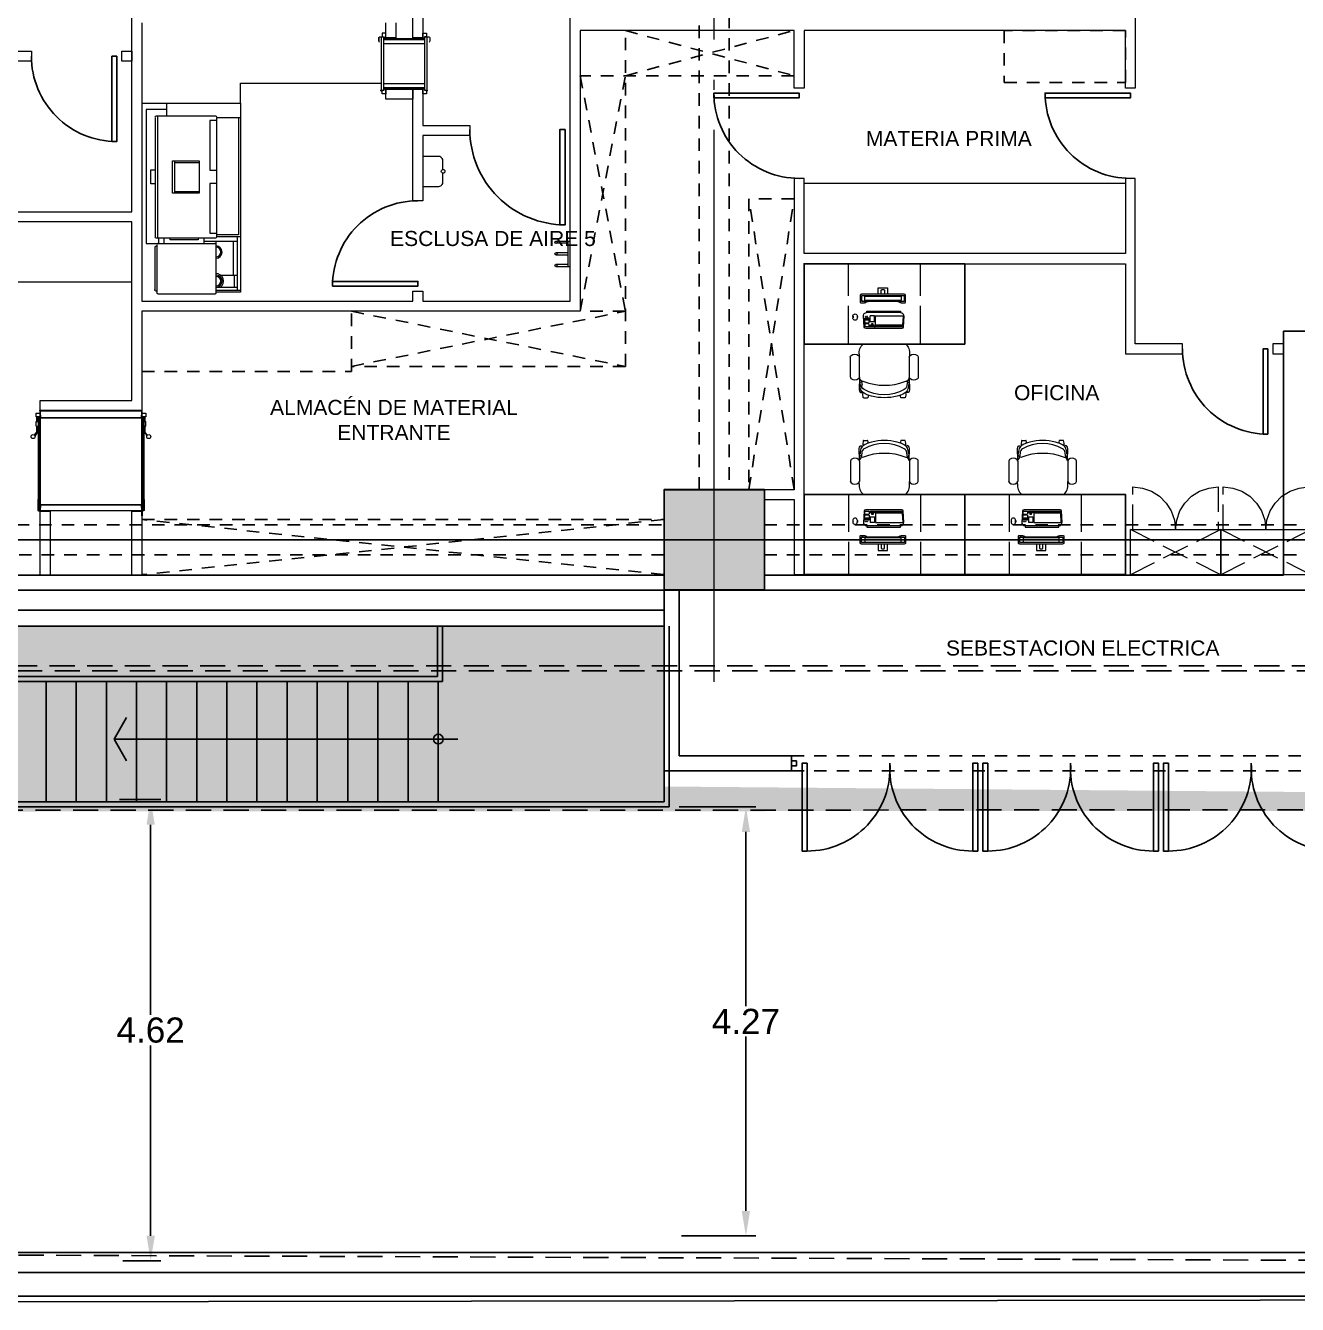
# Model space of a CAD drawing. Header units: metres. Extents: x -22 to 564, y 0 to 143.
# Drawn here: x 6.77 to 19.43, y 26.41 to 39.15 of the extents above; entities that cross this region are included whole.
import ezdxf
from ezdxf.xclip import XClip

# ---------------------------------------------------------------- set-up
doc = ezdxf.new("R2010")
doc.units = ezdxf.units.M
doc.header["$XCLIPFRAME"] = 2
for name, pattern in [('EJES630', [6.3, 5.5, -0.4, 0, -0.4]), ('XREF  PB CONJ$0$CENTER', [50.8, 31.75, -6.35, 6.35, -6.35]), ('XREF  PB CONJ$0$DASHED2', [0.375, 0.25, -0.125]), ('XREF  PB CONJ$0$EJES630', [6.3, 5.5, -0.4, 0, -0.4]), ('XREF  PB CONJ$0$HIDDE150', [0.24, 0.15, -0.09]), ('XREF PB NEURO-ONCOLOGIA$0$CONJUNTO TLAHUAC$0$HIDDEN2', [0.1875, 0.125, -0.0625]), ('XREF PB NEURO-ONCOLOGIA$0$DASHED2', [0.375, 0.25, -0.125]), ('XREF PB NEURO-ONCOLOGIA$0$HIDDEN2', [0.1875, 0.125, -0.0625]), ('XREF RADIOFARMACIA$0$CONJUNTO TLAHUAC$0$HIDDEN2', [0.1875, 0.125, -0.0625]), ('XREF RADIOFARMACIA$0$PDF_IMPORT', [1, 0.8, -0.2])]:
    doc.linetypes.add(name, pattern=pattern)
for name, color, linetype in [('COTAS EJES', 8, 'Continuous'), ('COTAS PAÑOS', 8, 'Continuous'), ('TEXTO', 7, 'Continuous'), ('XREF  PB CONJ$0$BARDA', 52, 'Continuous'), ('XREF  PB CONJ$0$CANCELES', 1, 'Continuous'), ('XREF  PB CONJ$0$PARQUE', 251, 'Continuous'), ('XREF  PB CONJ$0$POLIGONAL', 22, 'XREF  PB CONJ$0$HIDDE150'), ('XREF  PB CONJ$0$REFERENCIA COLUMNAS NEURO', 7, 'Continuous'), ('XREF  PB CONJ$0$TUNEL PERIMETRO', 52, 'XREF  PB CONJ$0$DASHED2'), ('XREF PB NEURO-ONCOLOGIA$0$-CG-M-WALL', 7, 'Continuous'), ('XREF PB NEURO-ONCOLOGIA$0$CANCELES', 1, 'Continuous'), ('XREF PB NEURO-ONCOLOGIA$0$COLUMNAS', 6, 'Continuous'), ('XREF PB NEURO-ONCOLOGIA$0$CONTRAVENTEOS', 6, 'XREF PB NEURO-ONCOLOGIA$0$HIDDEN2'), ('XREF PB NEURO-ONCOLOGIA$0$ELEVADOR Y ESC', 251, 'Continuous'), ('XREF PB NEURO-ONCOLOGIA$0$LAMINA MULTIPERFORADA', 9, 'Continuous'), ('XREF PB NEURO-ONCOLOGIA$0$MUROS', 3, 'Continuous'), ('XREF PB NEURO-ONCOLOGIA$0$NOVIDESA', 11, 'Continuous'), ('XREF PB NEURO-ONCOLOGIA$0$PROYECCIÓN', 8, 'XREF PB NEURO-ONCOLOGIA$0$CONJUNTO TLAHUAC$0$HIDDEN2'), ('XREF RADIOFARMACIA$0$-CG-M-WALL', 7, 'Continuous'), ('XREF RADIOFARMACIA$0$COLUMNAS', 6, 'Continuous'), ('XREF RADIOFARMACIA$0$MOBILIARIO', 161, 'Continuous'), ('XREF RADIOFARMACIA$0$Mobiliario Fijo', 40, 'Continuous'), ('XREF RADIOFARMACIA$0$MUROS', 3, 'Continuous'), ('XREF RADIOFARMACIA$0$PROYECCIÓN', 8, 'XREF RADIOFARMACIA$0$CONJUNTO TLAHUAC$0$HIDDEN2'), ('XREF RADIOFARMACIA$0$PUERTAS', 253, 'Continuous')]:
    doc.layers.add(name, color=color, linetype=linetype)
for name, color, linetype, lineweight in [('EJES', 11, 'EJES630', 0), ('XREF  PB CONJ$0$EJES', 11, 'XREF  PB CONJ$0$EJES630', 0), ('XREF RADIOFARMACIA$0$MUROS DE TABLAROCA', 150, 'Continuous', 13)]:
    doc.layers.add(name, color=color, linetype=linetype, lineweight=lineweight)
doc.layers.get('Defpoints').off()
doc.styles.add('100 LOCALES 25', font='arial.ttf', dxfattribs={"height": 0.25})
doc.styles.add('COTAS', font='arial.ttf')
doc.dimstyles.new('100 FLECHAS', dxfattribs={"dimtxt": 0.25, "dimasz": 0.25, "dimexe": 0.1, "dimexo": 0.1, "dimgap": 0.025, "dimtad": 0, "dimtih": 1, "dimtoh": 1, "dimzin": 1, "dimdsep": 46, "dimtxsty": 'COTAS', "dimcen": 0.1, "dimclrd": 256, "dimclre": 256, "dimclrt": 7, "dimadec": 0, "dimazin": 1, "dimtfac": 1, "dimtofl": 0, "dimtmove": 2, "dimatfit": 3, "dimfxl": 1, "dimtolj": 1, "dimtzin": 1, "dimlwd": -1, "dimlwe": -1, "dimarcsym": 0})

# ---------------------------------------------------------------- blocks, each defined once
blk = doc.blocks.new('XREF PB NEURO-ONCOLOGIA$0$C-1')
at = {"layer": 'XREF PB NEURO-ONCOLOGIA$0$-CG-M-WALL', "true_color": 0x636466}
h = blk.add_hatch(color=251, dxfattribs=at)
h.dxf.hatch_style = 1
h.paths.add_polyline_path([(-0.5, -0.5), (-0.5, 0.5), (0.5, 0.5), (0.5, -0.5)])
blk.add_lwpolyline([(-0.5, -0.5), (-0.5, 0.5), (0.5, 0.5), (0.5, -0.5)], close=True)
blk = doc.blocks.new('XREF PB NEURO-ONCOLOGIA$0$XREF PB NEURO-ONCOLOGIA$0$P90')
blk.add_lwpolyline([(-0.825, -0.875), (-0.875, -0.875), (-0.875, 0), (-0.825, 0), (-0.825, -0.875, 0.432635), (0, 0, 0.432635)], format="xyb")
blk = doc.blocks.new('XREF PB NEURO-ONCOLOGIA')
at = {"layer": 'XREF PB NEURO-ONCOLOGIA$0$CANCELES', "elevation": 0}
blk.add_lwpolyline([(-1.648, 31.056), (-1.698, 31.056), (-1.698, 31.106), (-1.648, 31.106)], close=True, dxfattribs=at)
at = {"layer": 'XREF PB NEURO-ONCOLOGIA$0$CONTRAVENTEOS', "color": 3, "elevation": 0}
for points in [[(0.702, 39.726), (0.702, 32.376), (0.402, 32.376), (0.402, 39.726)], [(1.052, 32.026), (6.902, 32.026), (6.902, 31.726), (1.052, 31.726)]]:
    blk.add_lwpolyline(points, close=True, dxfattribs=at)
at = {"layer": 'XREF PB NEURO-ONCOLOGIA$0$CONTRAVENTEOS', "elevation": 0}
blk.add_lwpolyline([(0.702, 24.276), (0.702, 31.376), (0.402, 31.376), (0.402, 24.276)], close=True, dxfattribs=at)
blk.add_lwpolyline([(0.702, 24.276), (0.702, 31.376), (0.402, 31.376), (0.402, 24.276)], close=True, dxfattribs=at)
at = {"layer": 'XREF PB NEURO-ONCOLOGIA$0$ELEVADOR Y ESC'}
for p, q in [((-2.108, 44.531, 0), (-2.108, 32.326, 0)), ((-2.058, 44.531, 0), (-2.058, 32.376, 0)), ((-0.858, 44.531, 0), (-0.858, 34.584, 0)), ((-0.808, 44.531, 0), (-0.808, 34.634, 0)), ((-0.858, 38.531, 0), (-2.058, 38.531, 0)), ((-0.858, 38.231, 0), (-2.058, 38.231, 0)), ((-0.858, 37.931, 0), (-2.058, 37.931, 0)), ((-1.433, 37.853, 0), (-1.65, 37.729, 0)), ((-1.433, 34.431, 0), (-1.433, 37.853, 0)), ((-1.433, 37.853, 0), (-1.217, 37.729, 0)), ((-0.858, 37.631, 0), (-2.058, 37.631, 0)), ((-0.858, 37.331, 0), (-2.058, 37.331, 0)), ((-0.858, 37.031, 0), (-2.058, 37.031, 0)), ((-0.858, 36.731, 0), (-2.058, 36.731, 0)), ((-0.858, 36.431, 0), (-2.058, 36.431, 0)), ((-0.858, 36.131, 0), (-2.058, 36.131, 0)), ((-0.858, 35.831, 0), (-2.058, 35.831, 0)), ((-0.858, 35.526, 0), (-2.058, 35.526, 0)), ((-0.858, 35.226, 0), (-2.058, 35.226, 0)), ((-0.858, 34.926, 0), (-2.058, 34.926, 0)), ((-0.858, 34.626, 0), (-2.058, 34.626, 0)), ((-0.308, 34.584, 0), (-0.858, 34.584, 0)), ((-0.308, 34.634, 0), (-0.808, 34.634, 0)), ((-0.308, 32.376, 0), (-2.058, 32.376, 0)), ((-0.308, 32.326, 0), (-2.108, 32.326, 0))]:
    blk.add_line(p, q, dxfattribs=at)
blk.add_circle((-1.433, 34.625, 0), 0.0484, dxfattribs=at)
at = {"layer": 'XREF PB NEURO-ONCOLOGIA$0$LAMINA MULTIPERFORADA', "linetype": 'XREF PB NEURO-ONCOLOGIA$0$DASHED2', "elevation": 0}
for points in [[(-0.751, 60.886), (17.014, 60.886), (17.014, 26.926), (22.312, 26.926), (22.312, -3.054), (-0.751, -3.054)], [(-0.701, 60.836), (16.964, 60.836), (16.964, 26.876), (22.262, 26.876), (22.262, -3.004), (-0.701, -3.004)]]:
    blk.add_lwpolyline(points, close=True, dxfattribs=at)
at = {"layer": 'XREF PB NEURO-ONCOLOGIA$0$MUROS'}
for p, q in [((0.052, 32.376), (-1.748, 32.376)), ((-1.748, 32.376), (-1.748, 31.106)), ((0.052, 32.226), (-1.598, 32.226)), ((-1.598, 32.226), (-1.598, 31.106)), ((0.052, 24.276), (0.052, 31.376)), ((0.202, 26.206), (0.202, 31.376)), ((-1.748, 31.106), (-1.598, 31.106)), ((0.202, 26.206), (2.632, 26.206)), ((2.632, 25.756), (2.632, 26.206))]:
    blk.add_line(p, q, dxfattribs=at)
at = {"layer": 'XREF PB NEURO-ONCOLOGIA$0$NOVIDESA', "elevation": 0}
for points in [[(16.362, 26.226), (16.362, 60.236), (-0.308, 60.236), (-0.308, 32.376)], [(-0.148, 32.376), (-0.148, 60.076), (16.202, 60.076), (16.202, 26.066)]]:
    blk.add_lwpolyline(points, dxfattribs=at)
at = {"layer": 'XREF PB NEURO-ONCOLOGIA$0$PROYECCIÓN'}
for p, q in [((-1.748, 31.106, 0), (-1.748, 25.546, 0)), ((-1.598, 31.106, 0), (-1.598, 25.546, 0))]:
    blk.add_line(p, q, dxfattribs=at)
at = {"layer": 'XREF PB NEURO-ONCOLOGIA$0$CANCELES', "rotation": 270}
for p in [(-1.673, 30.126, 0), (-1.673, 28.326, 0), (-1.673, 26.526, 0)]:
    blk.add_blockref('XREF PB NEURO-ONCOLOGIA$0$XREF PB NEURO-ONCOLOGIA$0$P90', p, dxfattribs=at)
at = {"layer": 'XREF PB NEURO-ONCOLOGIA$0$CANCELES', "xscale": -1, "rotation": 270}
for p in [(-1.673, 30.126, 0), (-1.673, 28.326, 0), (-1.673, 26.526, 0)]:
    blk.add_blockref('XREF PB NEURO-ONCOLOGIA$0$XREF PB NEURO-ONCOLOGIA$0$P90', p, dxfattribs=at)
at = {"layer": 'XREF PB NEURO-ONCOLOGIA$0$COLUMNAS'}
blk.add_blockref('XREF PB NEURO-ONCOLOGIA$0$C-1', (0.552, 31.876, 0), dxfattribs=at)
blk = doc.blocks.new('XREF  PB CONJ$0$A$C7782c7fa')
for points in [[(9.754, 6.741), (0, 0), (-59.721, 84.862)], [(5.682, 4.61), (-26.343, 50.118)]]:
    blk.add_lwpolyline(points)
blk.add_lwpolyline([(3.876, 6.307), (21.255, 18.537), (6.107, 40.061), (1.773, 37.011), (-12.5, 57.292), (-25.544, 48.113)], close=True)
blk = doc.blocks.new('XREF  PB CONJ')
at = {"layer": 'XREF  PB CONJ$0$PARQUE', "true_color": 0x136734}
h = blk.add_hatch(dxfattribs=at)
h.set_pattern_fill('CROSS', color=116, scale=0.02, angle=90)
edge = h.paths.add_edge_path()
edge.add_line((3.588, 104.606), (1.694, 104.368))
edge.add_line((1.694, 104.368), (2.478, 17.608))
edge.add_line((2.478, 17.608), (97.731, 17.934))
edge.add_arc((97.725, 19.237), 1.303, 270.2752, 363.1006)
edge.add_line((99.026, 19.307), (96.476, 19.308))
edge.add_line((96.476, 19.308), (96.602, 20.224))
edge.add_line((96.602, 20.224), (62.413, 20.224))
edge.add_arc((58.633, 24.654), 5.823, 229.5247, 310.4753, ccw=False)
edge.add_line((54.853, 20.224), (26.253, 20.219))
edge.add_line((26.253, 20.219), (4.284, 20.03))
edge.add_line((4.284, 20.03), (4.055, 46.691))
edge.add_line((4.055, 46.691), (2.388, 46.691))
edge.add_line((2.388, 46.691), (2.388, 54.803))
edge.add_line((2.388, 54.803), (3.985, 54.803))
edge.add_line((3.985, 54.803), (3.746, 82.668))
edge.add_line((3.746, 82.668), (3.618, 95.256))
edge.add_line((3.618, 95.256), (3.588, 104.606))
at = {"color": 6, "lineweight": 5}
blk.add_line((-2.134, 17.408), (-3.024, 121.174, 0.038), dxfattribs=at)
at = {"layer": 'XREF  PB CONJ$0$BARDA'}
blk.add_lwpolyline([(99.026, 19.307), (99.026, 19.234, -0.413133), (97.731, 17.934), (9.722, 17.609), (-1.936, 17.608), (-2.822, 120.974), (10.082, 120.993)], format="xyb", dxfattribs=at)
at = {"layer": 'XREF  PB CONJ$0$CANCELES', "linetype": 'ByBlock'}
blk.add_line((-3.024, 121.174), (-2.134, 17.408), dxfattribs=at)
at = {"layer": 'XREF  PB CONJ$0$EJES', "linetype": 'XREF  PB CONJ$0$CENTER', "ltscale": 0.1}
blk.add_line((-3.024, 121.174, 0.038), (-2.134, 17.408), dxfattribs=at)
at = {"layer": 'XREF  PB CONJ$0$POLIGONAL'}
blk.add_lwpolyline([(190.821, 18.088), (141.81, 17.896), (9.723, 17.409), (-2.134, 17.408), (-3.024, 121.174), (143.126, 121.39), (183.017, 121.366), (192.17, 121.366), (192.17, 18.093), (192.021, 18.093)], close=True, dxfattribs=at)
at = {"layer": 'XREF  PB CONJ$0$TUNEL PERIMETRO'}
blk.add_lwpolyline([(1.593, 114.754), (1.978, 74.93), (2.48, 17.408), (-2.134, 17.408), (-2.399, 74.832), (-2.968, 114.641)], close=True, dxfattribs=at)
at = {"layer": 'XREF  PB CONJ$0$REFERENCIA COLUMNAS NEURO', "color": 1, "lineweight": 5, "rotation": 325.356105481422}
blk.add_blockref('XREF  PB CONJ$0$A$C7782c7fa', (-2.134, 17.408), dxfattribs=at)
blk = doc.blocks.new('*D47')
at = {"layer": 'COTAS PAÑOS', "transparency": 16777216}
for p, q in [((7.701, 31.437), (8.111, 31.437)), ((8.011, 31.187), (8.011, 29.292)), ((8.011, 27.092), (8.011, 28.987)), ((7.734, 26.842), (8.111, 26.842))]:
    blk.add_line(p, q, dxfattribs=at)
for points in [[(7.97, 31.187), (8.053, 31.187), (8.011, 31.437)], [(7.97, 27.092), (8.053, 27.092), (8.011, 26.842)]]:
    blk.add_solid(points, dxfattribs=at)
at = {"layer": 'COTAS PAÑOS', "color": 7, "transparency": 16777216, "insert": (8.011, 29.14), "char_height": 0.25, "attachment_point": 5, "style": 'COTAS'}
blk.add_mtext('\\A1;4.62', dxfattribs=at)
blk = doc.blocks.new('XREF RADIOFARMACIA$0$T2')
at = {"lineweight": 5}
for points in [[(2542.193, 1736.343), (2541.667, 1736.343), (2541.667, 1736.316), (2542.193, 1736.316), (2542.193, 1736.364)], [(2542.152, 1736.366), (2542.143, 1736.361)], [(2541.655, 1736.333), (2541.66, 1736.333)], [(2541.685, 1735.911), (2541.685, 1736.316)], [(2541.692, 1736.316), (2541.692, 1735.911)], [(2541.732, 1736.316), (2541.732, 1735.911)], [(2542.132, 1736.316), (2542.132, 1735.911)], [(2542.172, 1736.316), (2542.172, 1735.911)], [(2542.178, 1735.911), (2542.178, 1736.316)], [(2542.152, 1735.86), (2542.143, 1735.866)], [(2542.19, 1735.86), (2542.153, 1735.86)]]:
    blk.add_lwpolyline(points, dxfattribs=at)
for points in [[(2542.153, 1736.366), (2542.19, 1736.366)], [(2541.629, 1736.298), (2541.629, 1736.333), (2541.665, 1736.333), (2541.665, 1736.313), (2541.68, 1736.313), (2541.68, 1736.298)], [(2542.197, 1736.313), (2542.183, 1736.313), (2542.183, 1736.298), (2542.233, 1736.298), (2542.233, 1736.333), (2542.197, 1736.333)], [(2541.629, 1735.928), (2541.68, 1735.928), (2541.68, 1735.913), (2541.665, 1735.913), (2541.665, 1735.893), (2541.629, 1735.893)], [(2542.183, 1735.913), (2542.183, 1735.928), (2542.233, 1735.928), (2542.233, 1735.893), (2542.197, 1735.893), (2542.197, 1735.913)]]:
    blk.add_lwpolyline(points, close=True, dxfattribs=at)
blk.add_lwpolyline([(2542.193, 1735.864, -0.414215), (2542.193, 1735.862), (2542.193, 1735.911), (2541.667, 1735.911), (2541.667, 1735.884), (2542.193, 1735.884)], format="xyb", dxfattribs=at)
for centre in [(2541.662, 1736.341), (2541.662, 1735.89)]:
    blk.add_circle(centre, 0.00619, dxfattribs=at)
for centre, start, end in [((2542.154, 1736.366), 89.9998, 119.9986), ((2542.191, 1736.366), 359.9999, 90.0001), ((2542.154, 1735.864), 240.0014, 270.0002)]:
    blk.add_arc(centre, 0.00206, start, end, dxfattribs=at)
blk = doc.blocks.new('XREF RADIOFARMACIA$0$B2')
at = {"lineweight": 5}
for points in [[(2537.222, 1733.919), (2537.222, 1733.799), (2537.222, 1733.778), (2537.473, 1733.778), (2537.473, 1733.919)], [(2537.242, 1733.799), (2537.242, 1733.919)], [(2537.337, 1733.799), (2537.337, 1733.919)], [(2537.358, 1733.799), (2537.358, 1733.919)], [(2537.454, 1733.799), (2537.454, 1733.919)], [(2537.222, 1733.799), (2537.473, 1733.799)]]:
    blk.add_lwpolyline(points, dxfattribs=at)
for centre in [(2537.232, 1733.919), (2537.349, 1733.919), (2537.464, 1733.919)]:
    blk.add_circle(centre, 0.0103, dxfattribs=at)
blk = doc.blocks.new('XREF RADIOFARMACIA$0$B3')
at = {"lineweight": 5}
for points in [[(2537.161, 1734.828), (2537.011, 1734.828), (2537.011, 1734.528), (2537.161, 1734.528)], [(2537.211, 1734.697), (2537.211, 1734.778)], [(2537.211, 1734.579), (2537.211, 1734.66)]]:
    blk.add_lwpolyline(points, dxfattribs=at)
blk.add_circle((2537.212, 1734.68), 0.0186, dxfattribs=at)
for centre, radius, start, end in [((2537.167, 1734.785), 0.0436, 351.6207, 98.3793), ((2537.164, 1734.575), 0.047, 266.7607, 4.809)]:
    blk.add_arc(centre, radius, start, end, dxfattribs=at)
blk = doc.blocks.new('XREF RADIOFARMACIA$0$MAQUINA')
at = {"lineweight": 5}
for points in [[(2525.301, 1724.916), (2525.301, 1724.915), (2525.303, 1724.913), (2525.303, 1724.911), (2525.303, 1724.876), (2525.303, 1724.875), (2525.301, 1724.874), (2525.3, 1724.872), (2525.299, 1724.872), (2525.227, 1724.872), (2525.224, 1724.872), (2525.223, 1724.874), (2525.222, 1724.874), (2525.222, 1724.875), (2525.22, 1724.878), (2525.22, 1724.879), (2525.219, 1724.883), (2525.219, 1724.886), (2525.217, 1724.89), (2525.217, 1724.891), (2525.217, 1724.896), (2525.217, 1724.9), (2525.217, 1725.293), (2525.217, 1725.299), (2525.217, 1725.303), (2525.219, 1725.307), (2525.219, 1725.311), (2525.22, 1725.314), (2525.22, 1725.317), (2525.222, 1725.318), (2525.222, 1725.319), (2525.223, 1725.321), (2525.224, 1725.321), (2525.227, 1725.322), (2525.299, 1725.322)], [(2525.288, 1725.292), (2525.288, 1725.297), (2525.288, 1725.301), (2525.286, 1725.306), (2525.286, 1725.308), (2525.285, 1725.311), (2525.285, 1725.31), (2525.286, 1725.308), (2525.286, 1725.306), (2525.286, 1725.303), (2525.288, 1725.3), (2525.288, 1725.297), (2525.288, 1725.293), (2525.288, 1724.9), (2525.288, 1724.897), (2525.288, 1724.893), (2525.286, 1724.89), (2525.286, 1724.887), (2525.286, 1724.885), (2525.285, 1724.883), (2525.285, 1724.882), (2525.237, 1724.882), (2525.235, 1724.882), (2525.235, 1724.883), (2525.235, 1724.885), (2525.234, 1724.887), (2525.234, 1724.89), (2525.234, 1724.893), (2525.234, 1724.897), (2525.234, 1724.9), (2525.234, 1725.293), (2525.234, 1725.297), (2525.234, 1725.3), (2525.234, 1725.303), (2525.234, 1725.306), (2525.235, 1725.308), (2525.235, 1725.31), (2525.235, 1725.311), (2525.237, 1725.311), (2525.285, 1725.311), (2525.283, 1725.311)], [(2525.3, 1725.321), (2525.299, 1725.322), (2525.3, 1725.321), (2525.301, 1725.321), (2525.303, 1725.318), (2525.303, 1725.317), (2525.303, 1725.285), (2525.303, 1725.282), (2525.303, 1725.279), (2525.301, 1725.278), (2525.301, 1725.277), (2525.301, 1725.274), (2525.301, 1725.271), (2525.301, 1725.27), (2525.3, 1725.268), (2525.292, 1725.255), (2525.292, 1725.25), (2525.29, 1725.246), (2525.29, 1725.242), (2525.289, 1725.237), (2525.289, 1725.231), (2525.289, 1725.224), (2525.289, 1725.219), (2525.289, 1724.971), (2525.289, 1724.964), (2525.289, 1724.957), (2525.289, 1724.952), (2525.29, 1724.948), (2525.292, 1724.944), (2525.292, 1724.94), (2525.293, 1724.938), (2525.3, 1724.924), (2525.301, 1724.923), (2525.301, 1724.92), (2525.301, 1724.919), (2525.301, 1724.915)], [(2525.436, 1725.394), (2525.454, 1725.394)], [(2525.454, 1725.35), (2525.436, 1725.35)], [(2525.469, 1725.234), (2525.46, 1725.234)], [(2525.505, 1725.234), (2525.477, 1725.234)], [(2525.512, 1725.237), (2525.512, 1725.275)], [(2525.512, 1725.197), (2525.512, 1725.208)], [(2525.542, 1725.234), (2525.515, 1725.234)], [(2525.526, 1724.902), (2525.526, 1725.169)], [(2525.543, 1725.182), (2525.543, 1725.223)], [(2525.543, 1724.904), (2525.543, 1725.169)], [(2525.217, 1725.142), (2525.154, 1725.142), (2525.153, 1725.142), (2525.153, 1725.14), (2525.153, 1725.139), (2525.153, 1725.055), (2525.153, 1725.052), (2525.154, 1725.051), (2525.217, 1725.051)], [(2525.217, 1725.113), (2525.176, 1725.113), (2525.175, 1725.112), (2525.173, 1725.109), (2525.173, 1725.107), (2525.172, 1725.106), (2525.172, 1725.102), (2525.172, 1725.099), (2525.172, 1725.094), (2525.172, 1725.091), (2525.172, 1725.088), (2525.173, 1725.085), (2525.173, 1725.084), (2525.175, 1725.081), (2525.176, 1725.081), (2525.176, 1725.08), (2525.217, 1725.08)], [(2525.176, 1725.113), (2525.176, 1725.113)], [(2525.176, 1725.08), (2525.176, 1725.08)], [(2525.288, 1724.901), (2525.288, 1724.897), (2525.288, 1724.891), (2525.286, 1724.887), (2525.286, 1724.885), (2525.285, 1724.882), (2525.283, 1724.882)]]:
    blk.add_lwpolyline(points, dxfattribs=at)
for points in [[(2525.279, 1725.277), (2525.241, 1725.277), (2525.241, 1725.275), (2525.239, 1725.274), (2525.239, 1725.272), (2525.239, 1725.271), (2525.239, 1725.27), (2525.239, 1725.267), (2525.239, 1724.926), (2525.239, 1724.924), (2525.239, 1724.923), (2525.239, 1724.92), (2525.239, 1724.919), (2525.241, 1724.919), (2525.241, 1724.918), (2525.241, 1724.916), (2525.279, 1724.916), (2525.281, 1724.918), (2525.281, 1724.919), (2525.281, 1724.92), (2525.281, 1724.923), (2525.281, 1724.924), (2525.281, 1724.926), (2525.281, 1725.267), (2525.281, 1725.27), (2525.281, 1725.271), (2525.281, 1725.272), (2525.281, 1725.274), (2525.281, 1725.275), (2525.281, 1725.277)], [(2525.4, 1724.92), (2525.4, 1725.257), (2525.388, 1725.257), (2525.388, 1724.92)]]:
    blk.add_lwpolyline(points, close=True, dxfattribs=at)
for points in [[(2525.435, 1724.887), (2525.545, 1724.894, 0.414213), (2525.561, 1724.909), (2525.561, 1725.267, 0.414213), (2525.545, 1725.283), (2525.435, 1725.29, 0.430113), (2525.402, 1725.259)], [(2525.46, 1725.236, -0.414215), (2525.458, 1725.237), (2525.458, 1725.278)], [(2525.461, 1725.282, 0.430111), (2525.46, 1725.279), (2525.469, 1725.279)], [(2525.472, 1725.238, -0.414215), (2525.471, 1725.237), (2525.471, 1725.278)], [(2525.478, 1725.236, -0.414215), (2525.476, 1725.237), (2525.476, 1725.277, -0.430111), (2525.477, 1725.279), (2525.506, 1725.277)], [(2525.506, 1725.236, 0.414215), (2525.508, 1725.237), (2525.508, 1725.275, 0.398489), (2525.506, 1725.279)], [(2525.516, 1725.279, 0.430111), (2525.515, 1725.277), (2525.542, 1725.275)], [(2525.488, 1725.227, -0.414215), (2525.49, 1725.223), (2525.49, 1725.183, -0.414215), (2525.487, 1725.18), (2525.436, 1725.18, -0.414271), (2525.435, 1725.182), (2525.435, 1725.223)], [(2525.435, 1725.169), (2525.435, 1724.899, 0.430111), (2525.438, 1724.896), (2525.524, 1724.901, 0.398489), (2525.527, 1724.904)], [(2525.487, 1725.224), (2525.436, 1725.224, -0.414215), (2525.437, 1725.227)], [(2525.524, 1725.171), (2525.436, 1725.171, -0.413963), (2525.437, 1725.173)], [(2525.524, 1725.195), (2525.515, 1725.195, -0.414215), (2525.513, 1725.198)], [(2525.527, 1725.209, 0.414215), (2525.524, 1725.211), (2525.515, 1725.211, -0.414215), (2525.516, 1725.212)], [(2525.527, 1725.198, -0.414215), (2525.526, 1725.197), (2525.526, 1725.208)], [(2525.545, 1725.183, -0.414215), (2525.542, 1725.18), (2525.532, 1725.18, -0.414215), (2525.531, 1725.182), (2525.531, 1725.223)], [(2525.534, 1724.903, -0.430111), (2525.531, 1724.904), (2525.531, 1725.169)], [(2525.542, 1725.224), (2525.532, 1725.224, -0.414215), (2525.533, 1725.227)], [(2525.542, 1725.171), (2525.532, 1725.171, -0.414215), (2525.533, 1725.173)], [(2525.545, 1725.238, -0.414215), (2525.543, 1725.237), (2525.543, 1725.274)], [(2525.532, 1724.901), (2525.542, 1724.902, 0.398489), (2525.545, 1724.905)]]:
    blk.add_lwpolyline(points, format="xyb", dxfattribs=at)
blk.add_lwpolyline([(2525.446, 1725.353, 1.553513), (2525.446, 1725.394, 1.553513)], format="xyb", close=True, dxfattribs=at)
for centre in [(2525.441, 1725.271), (2525.441, 1725.262), (2525.441, 1725.252)]:
    blk.add_circle(centre, 0.00206, dxfattribs=at)
for centre, radius, start, end in [((2525.47, 1725.28), 0.00206, 0, 86.907), ((2525.543, 1725.275), 0.00206, 0, 86.907), ((2525.516, 1725.238), 0.00206, 179.9999, 270.0001), ((2525.525, 1725.171), 0.00206, 359.9999, 90.0001), ((2525.543, 1725.225), 0.00206, 359.9999, 90.0001), ((2525.543, 1725.171), 0.00206, 359.9999, 90.0001), ((2525.434, 1724.922), 0.0323, 180, 273.0927)]:
    blk.add_arc(centre, radius, start, end, dxfattribs=at)
blk = doc.blocks.new('XREF RADIOFARMACIA$0$SILA OF')
at = {"lineweight": 5}
for points in [[(2525.847, 1725.421, 0.214809), (2525.829, 1725.412, 0.372802), (2525.828, 1725.338, 0.199785), (2525.844, 1725.331)], [(2526.044, 1725.331, 0.217619), (2526.061, 1725.339, 0.372802), (2526.061, 1725.411, 0.217619), (2526.043, 1725.418), (2525.845, 1725.418)], [(2526.052, 1725.329), (2526.171, 1725.332, -0.200258), (2526.193, 1725.324, -0.188071), (2526.197, 1725.315, -0.273902), (2526.191, 1725.302)], [(2526.111, 1725.328, 0.098589), (2526.096, 1725.321, 0.338269), (2526.088, 1725.286, -0.18175), (2526.089, 1724.878, 0.338269), (2526.095, 1724.842, 0.098589), (2526.11, 1724.835), (2526.141, 1724.832)], [(2526.127, 1724.859, 0.272304), (2526.168, 1724.883, 0.271969), (2526.167, 1725.284, 0.272304), (2526.127, 1725.306)], [(2526.159, 1724.848, 0.209649), (2526.197, 1724.871, 0.101881), (2526.235, 1724.955, 0.114684), (2526.235, 1725.21, 0.101881), (2526.197, 1725.294, 0.209649), (2526.159, 1725.318)], [(2526.252, 1725.289, 0.328465), (2526.249, 1725.292, 0.059464), (2526.223, 1725.295, 0.059873), (2526.197, 1725.293)], [(2526.224, 1725.243, 0.056313), (2526.249, 1725.247, 0.328465), (2526.252, 1725.251)], [(2526.252, 1724.914, 0.328465), (2526.249, 1724.917, 0.056313), (2526.224, 1724.921)], [(2525.713, 1724.871, 0.221614), (2525.816, 1724.83), (2525.834, 1724.83)], [(2525.847, 1724.835, 0.214809), (2525.829, 1724.826, 0.372802), (2525.828, 1724.753, 0.199785), (2525.843, 1724.744), (2526.043, 1724.744, 0.217619), (2526.061, 1724.753, 0.372802), (2526.061, 1724.826, 0.217619), (2526.043, 1724.832), (2525.845, 1724.832)], [(2526.054, 1724.835), (2526.172, 1724.832, 0.200259), (2526.194, 1724.841, 0.188071), (2526.199, 1724.852, 0.2739), (2526.192, 1724.865)], [(2526.197, 1724.871, 0.059873), (2526.223, 1724.869, 0.059464), (2526.249, 1724.873, 0.328465), (2526.252, 1724.876)]]:
    blk.add_lwpolyline(points, format="xyb", dxfattribs=at)
for points in [[(2525.816, 1725.332), (2525.834, 1725.332)], [(2526.043, 1725.329), (2525.843, 1725.329)], [(2526.087, 1725.31), (2526.125, 1725.304)], [(2526.11, 1725.326), (2526.141, 1725.33)], [(2526.118, 1725.321), (2526.158, 1725.317)], [(2526.251, 1725.288), (2526.251, 1725.249)], [(2526.251, 1724.875), (2526.251, 1724.912)], [(2526.087, 1724.852), (2526.125, 1724.857)], [(2526.118, 1724.841), (2526.158, 1724.846)]]:
    blk.add_lwpolyline(points, dxfattribs=at)
for centre, radius, start, end in [((2525.809, 1725.203), 0.131, 86.4954, 136.4777), ((2526.034, 1725.266), 0.0667, 38.9136, 77.904), ((2526.034, 1724.899), 0.0667, 282.096, 321.0864)]:
    blk.add_arc(centre, radius, start, end, dxfattribs=at)
blk = doc.blocks.new('XREF RADIOFARMACIA$0$OF')
at = {"linetype": 'XREF RADIOFARMACIA$0$PDF_IMPORT', "lineweight": 5, "ltscale": 0.337538}
for points in [[(2524.913, 1720.832), (2525.363, 1721.731), (2524.913, 1722.631)], [(2525.363, 1720.832), (2524.913, 1721.731), (2525.363, 1722.631)]]:
    blk.add_lwpolyline(points, dxfattribs=at)
at = {"lineweight": 5}
for points in [[(2524.913, 1721.731), (2524.913, 1722.631), (2525.363, 1722.631), (2525.363, 1721.731)], [(2524.913, 1720.832), (2524.913, 1721.731), (2525.363, 1721.731), (2525.363, 1720.832)]]:
    blk.add_lwpolyline(points, close=True, dxfattribs=at)
at = {"linetype": 'XREF RADIOFARMACIA$0$PDF_IMPORT', "lineweight": 5, "ltscale": 0.310834}
for points in [[(2525.363, 1722.606), (2525.788, 1722.606), (2525.777, 1722.512), (2525.746, 1722.422), (2525.695, 1722.341), (2525.627, 1722.274), (2525.548, 1722.224), (2525.457, 1722.192), (2525.363, 1722.181), (2525.457, 1722.17), (2525.548, 1722.139), (2525.627, 1722.089), (2525.695, 1722.022), (2525.746, 1721.941), (2525.777, 1721.851), (2525.788, 1721.756), (2525.363, 1721.756)], [(2525.363, 1721.707), (2525.788, 1721.707), (2525.777, 1721.612), (2525.746, 1721.522), (2525.695, 1721.441), (2525.627, 1721.374), (2525.548, 1721.324), (2525.457, 1721.293), (2525.363, 1721.282), (2525.457, 1721.271), (2525.548, 1721.239), (2525.627, 1721.189), (2525.695, 1721.122), (2525.746, 1721.041), (2525.777, 1720.951), (2525.788, 1720.857), (2525.363, 1720.857)]]:
    blk.add_lwpolyline(points, dxfattribs=at)
blk = doc.blocks.new('XREF RADIOFARMACIA$0$ESTERILIZADOR')
at = {"lineweight": 5}
for points in [[(2529.547, 1732.231), (2529.547, 1732.437), (2528.212, 1732.437), (2528.212, 1731.749)], [(2527.713, 1732.319), (2527.713, 1731.749)], [(2528.201, 1732.33), (2527.724, 1732.33)], [(2527.736, 1732.33), (2527.743, 1732.343)], [(2528.189, 1732.33), (2528.179, 1732.35), (2527.753, 1732.35)], [(2528.212, 1732.308), (2528.269, 1732.308)], [(2528.269, 1732.334), (2528.269, 1731.742)], [(2529.481, 1732.323), (2528.269, 1732.323)], [(2529.47, 1732.345), (2528.28, 1732.345)], [(2528.808, 1732.345), (2528.808, 1732.388), (2528.946, 1732.388), (2528.946, 1732.345)], [(2529.481, 1731.742), (2529.481, 1732.334)], [(2529.481, 1732.231), (2529.611, 1732.231), (2529.611, 1731.497), (2527.728, 1731.497), (2527.728, 1731.738)], [(2528.212, 1732.257), (2528.269, 1732.257)], [(2528.269, 1731.917), (2528.248, 1731.917), (2528.248, 1732.196), (2528.269, 1732.196)], [(2528.716, 1732.15), (2529.038, 1732.15)], [(2528.732, 1732.15), (2528.732, 1731.906)], [(2529.021, 1732.15), (2529.021, 1731.906)], [(2528.212, 1731.859), (2528.269, 1731.859)], [(2528.233, 1731.528), (2528.233, 1731.859)], [(2528.812, 1731.731), (2528.812, 1731.801), (2528.317, 1731.801), (2528.317, 1731.731)], [(2529.437, 1731.731), (2529.437, 1731.801), (2528.943, 1731.801), (2528.943, 1731.731)], [(2527.746, 1731.497), (2527.746, 1731.738)], [(2527.776, 1731.528), (2527.776, 1731.738)], [(2527.894, 1731.528), (2527.894, 1731.691)], [(2528.28, 1731.497), (2528.28, 1731.731), (2529.47, 1731.731), (2529.47, 1731.497)], [(2529.47, 1731.515), (2528.299, 1731.515), (2528.299, 1731.731)], [(2528.28, 1731.528), (2527.746, 1731.528)], [(2527.894, 1731.559), (2527.776, 1731.559)], [(2528.233, 1731.568), (2527.894, 1731.568)]]:
    blk.add_lwpolyline(points, dxfattribs=at)
blk.add_lwpolyline([(2529.038, 1731.906), (2528.716, 1731.906), (2528.716, 1732.172), (2529.038, 1732.172)], close=True, dxfattribs=at)
blk.add_lwpolyline([(2527.713, 1731.751, 0.414214), (2527.724, 1731.738), (2528.233, 1731.738)], format="xyb", dxfattribs=at)
for centre, radius, start, end in [((2527.725, 1732.321), 0.0117, 90, 180), ((2527.754, 1732.341), 0.0117, 90, 152.8527), ((2528.202, 1732.321), 0.0117, 0, 90), ((2528.281, 1732.336), 0.0117, 90, 180), ((2529.471, 1732.336), 0.0117, 0, 90), ((2527.838, 1731.74), 0.0612, 190.069, 360), ((2527.838, 1731.74), 0.075, 216.8756, 360), ((2527.838, 1731.74), 0.0475, 180, 360), ((2528.128, 1731.74), 0.0612, 180, 360), ((2528.128, 1731.74), 0.0475, 180, 360), ((2528.202, 1731.751), 0.0117, 270, 360), ((2528.281, 1731.744), 0.0117, 180, 270), ((2529.471, 1731.744), 0.0117, 270, 360)]:
    blk.add_arc(centre, radius, start, end, dxfattribs=at)
blk = doc.blocks.new('XREF RADIOFARMACIA$0$B6')
at = {"lineweight": 5}
for points in [[(2525.603, 1733.488), (2525.583, 1733.488), (2525.583, 1733.489), (2525.603, 1733.489), (2526.464, 1733.489), (2526.464, 1733.494), (2525.498, 1733.494), (2525.498, 1733.491), (2525.549, 1733.491)], [(2525.549, 1733.507), (2525.549, 1733.494)], [(2525.553, 1733.492), (2525.553, 1733.492)], [(2525.579, 1733.494), (2525.578, 1733.51), (2525.568, 1733.5)], [(2526.439, 1733.524), (2526.486, 1733.524)], [(2526.439, 1733.514), (2526.486, 1733.514)], [(2526.49, 1733.488), (2526.501, 1733.488), (2526.501, 1733.489), (2526.501, 1733.488), (2526.482, 1733.488)], [(2526.486, 1733.494), (2526.486, 1733.532), (2526.523, 1733.532), (2526.523, 1733.494)], [(2526.464, 1732.481), (2526.464, 1732.476), (2525.608, 1732.476), (2525.498, 1732.476), (2525.498, 1732.478), (2525.598, 1732.478)], [(2525.549, 1732.463), (2525.549, 1732.476), (2525.553, 1732.476)], [(2525.579, 1732.476), (2525.578, 1732.46), (2525.568, 1732.469)], [(2525.583, 1732.476), (2525.598, 1732.476), (2525.598, 1732.478), (2525.583, 1732.478), (2525.583, 1732.481), (2525.601, 1732.481), (2525.601, 1732.476)], [(2525.598, 1732.476), (2525.598, 1732.478), (2525.59, 1732.478)], [(2526.439, 1732.459), (2526.439, 1732.444)], [(2526.439, 1732.456), (2526.486, 1732.456)], [(2526.523, 1732.476), (2526.523, 1732.438), (2526.486, 1732.438), (2526.486, 1732.476)]]:
    blk.add_lwpolyline(points, dxfattribs=at)
for points in [[(2525.662, 1733.512, 0.414289), (2525.656, 1733.516), (2525.557, 1733.516, 0.999999), (2525.557, 1733.498), (2525.563, 1733.498, 0.198898), (2525.57, 1733.502)], [(2525.57, 1732.478), (2525.57, 1732.481), (2525.552, 1732.48, -0.414258), (2525.548, 1732.482), (2525.548, 1733.489)], [(2525.601, 1733.494), (2525.601, 1733.489), (2525.583, 1733.489), (2525.583, 1733.491), (2525.598, 1733.492), (2525.554, 1733.494, 0.414258), (2525.55, 1733.491), (2525.598, 1733.491), (2525.598, 1733.494), (2525.598, 1733.491), (2525.553, 1733.491)], [(2525.552, 1732.481, -0.414185), (2525.55, 1732.482), (2525.55, 1733.489)], [(2526.527, 1732.481), (2525.603, 1732.481), (2525.583, 1732.481), (2525.583, 1732.482), (2525.603, 1732.481, 0.414289), (2525.608, 1732.485), (2525.607, 1733.485), (2525.607, 1732.485, -0.414258), (2525.603, 1732.482)], [(2525.662, 1733.502, -0.414289), (2525.656, 1733.496), (2525.616, 1733.496, -0.414289), (2525.612, 1733.502)], [(2526.389, 1733.514), (2526.335, 1733.516, -0.19889), (2526.321, 1733.52), (2526.297, 1733.543)], [(2526.304, 1733.55), (2526.328, 1733.528, 0.198895), (2526.334, 1733.524), (2526.389, 1733.524)], [(2526.389, 1733.511), (2526.391, 1733.527, -0.414289), (2526.395, 1733.531), (2526.435, 1733.531, -0.414289), (2526.439, 1733.527), (2526.439, 1733.511)], [(2526.391, 1733.502, 0.414289), (2526.395, 1733.496), (2526.435, 1733.496, 0.414289), (2526.44, 1733.502)], [(2526.544, 1733.495, -0.414289), (2526.548, 1733.49, 0.414258), (2526.544, 1733.492), (2526.467, 1733.492)], [(2526.546, 1733.489), (2526.546, 1732.481, 0.414185), (2526.548, 1732.482), (2526.548, 1733.491), (2526.599, 1733.491), (2526.599, 1733.494), (2526.467, 1733.494), (2526.467, 1733.491), (2526.501, 1733.491), (2526.501, 1733.491), (2526.467, 1733.491), (2526.512, 1733.491), (2526.512, 1733.492)], [(2526.482, 1732.482, -0.414258), (2526.478, 1732.485), (2526.476, 1733.485), (2526.476, 1732.485, 0.414289), (2526.482, 1732.482), (2526.501, 1732.482), (2526.501, 1732.481), (2526.501, 1732.482), (2526.49, 1732.482)], [(2525.662, 1732.46, -0.414289), (2525.656, 1732.454), (2525.557, 1732.454, -0.999999), (2525.557, 1732.471), (2525.563, 1732.471, -0.198898), (2525.57, 1732.47)], [(2525.662, 1732.469, 0.414289), (2525.656, 1732.474), (2525.616, 1732.474, 0.414289), (2525.612, 1732.469)], [(2526.389, 1732.456), (2526.335, 1732.456, 0.19889), (2526.321, 1732.449), (2526.297, 1732.427)], [(2526.304, 1732.421), (2526.328, 1732.444, -0.198895), (2526.334, 1732.445), (2526.389, 1732.444), (2526.389, 1732.459)], [(2526.391, 1732.469, -0.414289), (2526.395, 1732.474), (2526.435, 1732.474, -0.414289), (2526.44, 1732.469)], [(2526.391, 1732.445, 0.414289), (2526.395, 1732.438), (2526.436, 1732.44, 0.414289), (2526.439, 1732.445), (2526.486, 1732.445)], [(2526.549, 1732.483, -0.414258), (2526.545, 1732.481), (2526.527, 1732.481), (2526.527, 1732.478)]]:
    blk.add_lwpolyline(points, format="xyb", dxfattribs=at)
for points in [[(2525.581, 1733.511), (2525.579, 1733.51, -0.198814)], [(2526.479, 1733.486, -0.414258), (2526.482, 1733.489), (2526.501, 1733.489), (2526.483, 1733.489, 0.414289)]]:
    blk.add_lwpolyline(points, format="xyb", close=True, dxfattribs=at)
for points in [[(2525.579, 1733.51), (2525.579, 1733.502), (2525.581, 1733.502), (2526.483, 1733.502), (2526.484, 1733.502), (2526.484, 1733.51), (2526.483, 1733.511), (2525.581, 1733.511)], [(2525.579, 1732.46), (2525.579, 1732.467), (2525.581, 1732.469), (2526.483, 1732.469), (2526.484, 1732.467), (2526.484, 1732.46), (2526.483, 1732.459), (2525.581, 1732.459)], [(2526.599, 1732.478), (2526.467, 1732.478), (2526.467, 1732.476), (2526.467, 1732.478), (2526.467, 1732.476), (2526.599, 1732.476)]]:
    blk.add_lwpolyline(points, close=True, dxfattribs=at)
for centre, radius in [((2526.288, 1733.562), 0.0199), ((2525.558, 1733.508), 0.00344), ((2525.558, 1732.464), 0.00344), ((2526.288, 1732.41), 0.0199)]:
    blk.add_circle(centre, radius, dxfattribs=at)
for centre, radius, start, end in [((2525.554, 1733.49), 0.00481, 89.9926, 180.0074), ((2525.603, 1733.486), 0.00481, 359.9926, 90.0074), ((2525.603, 1733.486), 0.00344, 359.9957, 90.0043), ((2525.581, 1732.465), 0.00482, 225.0074, 269.9858)]:
    blk.add_arc(centre, radius, start, end, dxfattribs=at)
blk = doc.blocks.new('XREF RADIOFARMACIA$0$C-1')
at = {"layer": 'XREF RADIOFARMACIA$0$-CG-M-WALL', "true_color": 0x636466}
h = blk.add_hatch(color=251, dxfattribs=at)
h.dxf.hatch_style = 1
h.paths.add_polyline_path([(-0.5, -0.5), (-0.5, 0.5), (0.5, 0.5), (0.5, -0.5)])
blk.add_lwpolyline([(-0.5, -0.5), (-0.5, 0.5), (0.5, 0.5), (0.5, -0.5)], close=True)
blk = doc.blocks.new('XREF RADIOFARMACIA$0$GG')
at = {"layer": 'XREF RADIOFARMACIA$0$COLUMNAS'}
blk.add_blockref('XREF RADIOFARMACIA$0$C-1', (34.123, 0.203, 0), dxfattribs=at)
blk = doc.blocks.new('XREF RADIOFARMACIA')
at = {"layer": 'XREF RADIOFARMACIA$0$MOBILIARIO'}
for points in [[(0.504, 5.119), (0.504, 3.519), (1.303, 3.519), (1.303, 5.119)], [(3.602, 3.519), (3.602, 5.119), (2.801, 5.119), (2.801, 3.519)], [(0.504, 3.519), (0.504, 1.919), (1.303, 1.919), (1.303, 3.519)]]:
    blk.add_lwpolyline(points, close=True, dxfattribs=at)
at = {"layer": 'XREF RADIOFARMACIA$0$MOBILIARIO', "linetype": 'XREF RADIOFARMACIA$0$PDF_IMPORT', "lineweight": 5, "ltscale": 0.465218}
for points in [[(1.303, 4.678), (0.504, 4.678)], [(1.303, 3.959), (0.504, 3.959)], [(1.303, 3.078), (0.504, 3.078)], [(1.303, 2.359), (0.504, 2.359)]]:
    blk.add_lwpolyline(points, dxfattribs=at)
at = {"layer": 'XREF RADIOFARMACIA$0$MOBILIARIO', "linetype": 'XREF RADIOFARMACIA$0$PDF_IMPORT', "lineweight": 5, "ltscale": 0.475556}
for points in [[(2.802, 4.678), (3.603, 4.678)], [(2.802, 3.959), (3.603, 3.959)]]:
    blk.add_lwpolyline(points, dxfattribs=at)
at = {"layer": 'XREF RADIOFARMACIA$0$Mobiliario Fijo', "lineweight": 5}
blk.add_lwpolyline([(3.42, 11.817), (4.02, 11.817), (4.02, 14.396), (3.42, 14.396)], close=True, dxfattribs=at)
for points in [[(5.201, 11.716), (5.201, 10.735), (5.402, 10.735), (5.402, 9.332)], [(4.402, 1.919), (4.402, 5.119)]]:
    blk.add_lwpolyline(points, dxfattribs=at)
at = {"layer": 'XREF RADIOFARMACIA$0$MUROS', "elevation": 0}
blk.add_lwpolyline([(0.35, 6.515), (0.35, 13.865), (0.5, 13.865), (0.5, 6.515)], close=True, dxfattribs=at)
at = {"layer": 'XREF RADIOFARMACIA$0$MUROS DE TABLAROCA'}
for points in [[(2.139, 12.729), (2.24, 12.729), (2.24, 11.817), (4.02, 11.817), (4.02, 14.867), (5.349, 14.867), (5.349, 15.017), (5.449, 15.017), (5.449, 14.867), (5.62, 14.867), (5.62, 15.017), (5.719, 15.017), (5.719, 14.867), (6.287, 14.867)], [(6.287, 14.497), (5.719, 14.497), (5.719, 12.817), (5.62, 12.817), (5.62, 14.766), (4.119, 14.766), (4.119, 11.817), (7.752, 11.817)], [(6.002, 9.188), (5.852, 9.188), (5.852, 9.287), (6.002, 9.287)], [(6.002, 11.716), (3.229, 11.716), (3.229, 9.017), (3.315, 9.017), (3.328, 9.017), (3.328, 8.917), (3.229, 8.917), (3.229, 7.46), (3.229, 7.45), (6.125, 7.45)], [(7.485, 1.82), (5.351, 1.82), (5.351, 1.919), (5.925, 1.919), (5.925, 5.119), (5.351, 5.119), (5.351, 5.219), (5.925, 5.219), (5.925, 7.35), (3.128, 7.35), (3.128, 11.716), (2.139, 11.716), (2.139, 12.729)], [(5.852, 8.917), (5.852, 9.017), (7.502, 9.017), (7.502, 10.067), (7.602, 10.067), (7.602, 9.017), (14.101, 9.017), (14.101, 9.917), (14.2, 9.917), (14.2, 8.917), (5.852, 8.917)], [(4.229, 9.017), (5.34, 9.017), (5.34, 8.917), (4.979, 8.917), (4.979, 8.449), (4.897, 8.449), (4.878, 8.449), (4.878, 8.917), (4.229, 8.917), (4.229, 9.017)], [(2.705, 1.35), (2.803, 1.35), (2.803, 1.82), (4.452, 1.82), (4.452, 1.919), (3.702, 1.919), (3.702, 5.119), (4.452, 5.119), (4.452, 5.219), (1.35, 5.219), (1.35, 5.515), (1.253, 5.515), (1.253, 5.219), (0.504, 5.219), (0.504, 5.119), (3.602, 5.119), (3.602, 1.919), (2.703, 1.919), (2.703, 1.348)]]:
    blk.add_lwpolyline(points, dxfattribs=at)
for points in [[(0.5, 12.729), (1.136, 12.729), (1.136, 12.63), (0.5, 12.63)], [(5.62, 11.917), (5.719, 11.917), (5.719, 11.817), (5.62, 11.817)], [(0.5, 11.817), (1.136, 11.817), (1.136, 11.716), (0.5, 11.716)], [(5.24, 9.287), (5.34, 9.287), (5.34, 9.017), (5.24, 9.017)]]:
    blk.add_lwpolyline(points, close=True, dxfattribs=at)
at = {"layer": 'XREF RADIOFARMACIA$0$MUROS DE TABLAROCA', "elevation": 0}
blk.add_lwpolyline([(2.703, 0.345), (2.803, 0.345), (2.803, 0.45), (2.703, 0.45)], close=True, dxfattribs=at)
at = {"layer": 'XREF RADIOFARMACIA$0$PROYECCIÓN'}
for points in [[(0.504, 6.519), (1.052, 11.716), (1.052, 6.519), (0.504, 11.716)], [(2.529, 11.716), (2.529, 9.628), (3.128, 9.628), (2.578, 6.9), (2.578, 9.628), (3.128, 6.9)], [(2.578, 6.9), (5.925, 6.9), (5.475, 5.219), (5.475, 7.35), (3.128, 6.9), (3.128, 7.35), (5.475, 6.9), (5.925, 5.219)], [(1.352, 5.219), (4.249, 5.669), (1.352, 5.669), (4.249, 5.219), (4.249, 5.669)]]:
    blk.add_lwpolyline(points, dxfattribs=at)
blk.add_lwpolyline([(5.925, 3.125), (5.407, 3.125), (5.407, 1.919), (5.925, 1.919)], close=True, dxfattribs=at)
at = {"layer": 'XREF RADIOFARMACIA$0$PUERTAS'}
for points in [[(4.819, 11.967), (5.669, 11.967), (5.669, 12.014), (4.819, 12.014), (4.819, 11.967, -0.414214), (5.669, 12.817)], [(3.379, 9.817), (3.379, 8.967), (3.426, 8.967), (3.426, 9.817), (3.379, 9.817, -0.414214), (4.229, 8.967)], [(3.989, 7.5), (4.938, 7.5), (4.938, 7.553), (3.989, 7.553), (3.989, 7.5, -0.414214), (4.938, 8.449)], [(5.301, 6.018), (5.301, 5.169), (5.254, 5.169), (5.254, 6.018), (5.301, 6.018, 0.414214), (4.452, 5.169)], [(5.301, 2.719), (5.301, 1.869), (5.254, 1.869), (5.254, 2.719), (5.301, 2.719, 0.414214), (4.452, 1.869)], [(1.904, 0.5), (2.753, 0.5), (2.753, 0.547), (1.904, 0.547), (1.904, 0.5, -0.414214), (2.753, 1.35)]]:
    blk.add_lwpolyline(points, format="xyb", dxfattribs=at)
blk.add_blockref('XREF RADIOFARMACIA$0$GG', (-33.272, 5.812, 0))
at = {"layer": 'XREF RADIOFARMACIA$0$MOBILIARIO'}
for name, p in [('XREF RADIOFARMACIA$0$ESTERILIZADOR', (-2524.41, -1720.762)), ('XREF RADIOFARMACIA$0$B2', (-2533.649, -1726.328))]:
    blk.add_blockref(name, p, dxfattribs=at)
at = {"layer": 'XREF RADIOFARMACIA$0$MOBILIARIO', "rotation": 270}
blk.add_blockref('XREF RADIOFARMACIA$0$B3', (-1730.158, 2545.928), dxfattribs=at)
at = {"layer": 'XREF RADIOFARMACIA$0$MOBILIARIO', "linetype": 'XREF RADIOFARMACIA$0$PDF_IMPORT', "lineweight": 5, "ltscale": 0.475556}
for name, p in [('XREF RADIOFARMACIA$0$MAQUINA', (-2524.41, -1720.762)), ('XREF RADIOFARMACIA$0$SILA OF', (-2524.41, -1720.762)), ('XREF RADIOFARMACIA$0$SILA OF', (-2524.41, -1722.339)), ('XREF RADIOFARMACIA$0$MAQUINA', (-2524.41, -1722.339)), ('XREF RADIOFARMACIA$0$OF', (-2524.41, -1720.762))]:
    blk.add_blockref(name, p, dxfattribs=at)
at = {"layer": 'XREF RADIOFARMACIA$0$MOBILIARIO', "linetype": 'XREF RADIOFARMACIA$0$PDF_IMPORT', "lineweight": 5, "ltscale": 0.475556, "xscale": -1}
for name in ['XREF RADIOFARMACIA$0$SILA OF', 'XREF RADIOFARMACIA$0$MAQUINA']:
    blk.add_blockref(name, (2528.516, -1720.762), dxfattribs=at)
at = {"layer": 'XREF RADIOFARMACIA$0$Mobiliario Fijo', "lineweight": 5}
blk.add_blockref('XREF RADIOFARMACIA$0$B6', (-2524.409, -1720.762), dxfattribs=at)
at = {"layer": 'XREF RADIOFARMACIA$0$Mobiliario Fijo'}
blk.add_blockref('XREF RADIOFARMACIA$0$T2', (-2536.335, -1727.011), dxfattribs=at)
blk = doc.blocks.new('*D139')
at = {"layer": 'COTAS PAÑOS', "transparency": 16777216}
for p, q in [((13.275, 31.365), (14.041, 31.365)), ((13.941, 31.115), (13.941, 29.378)), ((13.941, 27.34), (13.941, 29.077)), ((13.298, 27.09), (14.041, 27.09))]:
    blk.add_line(p, q, dxfattribs=at)
for points in [[(13.899, 31.115), (13.982, 31.115), (13.941, 31.365)], [(13.899, 27.34), (13.982, 27.34), (13.941, 27.09)]]:
    blk.add_solid(points, dxfattribs=at)
at = {"layer": 'COTAS PAÑOS', "color": 7, "transparency": 16777216, "insert": (13.941, 29.228), "char_height": 0.25, "attachment_point": 5, "style": 'COTAS'}
blk.add_mtext('\\A1;4.27', dxfattribs=at)

msp = doc.modelspace()

# ---------------------------------------------------------------- block references
at = {"rotation": 90}
msp.add_blockref('XREF PB NEURO-ONCOLOGIA', (45.501, 33.473), dxfattribs=at)

# ---------------------------------------------------------------- next in the draw order: texts
at = {"layer": 'TEXTO', "color": 0, "insert": (17.296, 33.023, 0.004), "char_height": 0.15, "width": 3.95544, "attachment_point": 2, "style": '100 LOCALES 25'}
msp.add_mtext('SEBESTACION ELECTRICA', dxfattribs=at)

# ---------------------------------------------------------------- next in the draw order: block references
ref = msp.add_blockref('XREF  PB CONJ', (67.898, 28.71, 0), dxfattribs=dict(rotation=89.50849308405942))
XClip(ref).set_block_clipping_path([(-2.936402334, 82.9334608569), (21.1250270707, 82.9334608569), (21.1250270707, 49.0397586863), (26.6296707885, 49.0397586863), (26.6284018429, 17.4712422498), (-2.8531787476, 17.4341989701)])

# ---------------------------------------------------------------- next in the draw order: linework, layer by layer
at = {"elevation": 0}
msp.add_lwpolyline([(50.467, 55.973), (18.899, 55.974), (18.899, 50.47), (-14.995, 50.47), (-14.995, 26.408), (50.504, 26.491)], close=True, dxfattribs=at)
at = {"layer": 'COTAS EJES'}
msp.add_line((-18.16, 26.491), (68.365, 26.491), dxfattribs=at)
at = {"layer": 'EJES'}
for p, q in [((13.625, 32.61), (13.625, 59.05)), ((-5.721, 34.025), (52.742, 34.025))]:
    msp.add_line(p, q, dxfattribs=at)

# ---------------------------------------------------------------- next in the draw order: block references
at = {"layer": 'Defpoints', "rotation": 90}
msp.add_blockref('XREF RADIOFARMACIA', (19.64, 33.175, 0), dxfattribs=at)

# ---------------------------------------------------------------- next in the draw order: texts
at = {"layer": 'TEXTO', "color": 0, "char_height": 0.15, "width": 3.08121, "attachment_point": 2, "style": '100 LOCALES 25'}
for s, insert in [('\\pxqc;MATERIA PRIMA', (15.962, 38.099, 0)), ('\\pxqc;ESCLUSA DE AIRE 5', (11.421, 37.103)), ('\\pxqc;OFICINA', (17.037, 35.567, 0)), ('ALMACÉN DE MATERIAL ENTRANTE', (10.435, 35.42))]:
    msp.add_mtext(s, dxfattribs=dict(at, insert=insert))

# ---------------------------------------------------------------- next in the draw order: dimensions: what is measured, and where the dimension line sits
at = {"layer": 'COTAS PAÑOS'}
dim = msp.add_linear_dim(base=(8.011, 31.437), p1=(7.634, 26.842), p2=(7.601, 31.437), angle=90, text='4.62', dimstyle='100 FLECHAS', dxfattribs=at)
dim.commit()
dim.dimension.update_dxf_attribs({"geometry": '*D47', "text_midpoint": (8.011, 29.14)})
at = {"layer": 'COTAS PAÑOS', "color": 3}
dim = msp.add_linear_dim(base=(13.94075, 27.09011), p1=(13.17487, 31.36505, 0), p2=(13.19758, 27.09011), angle=90, dimstyle='100 FLECHAS', dxfattribs=at)
dim.commit()
dim.dimension.update_dxf_attribs({"geometry": '*D139', "text_midpoint": (13.94075, 29.22758)})

doc.saveas('drawing.dxf')
